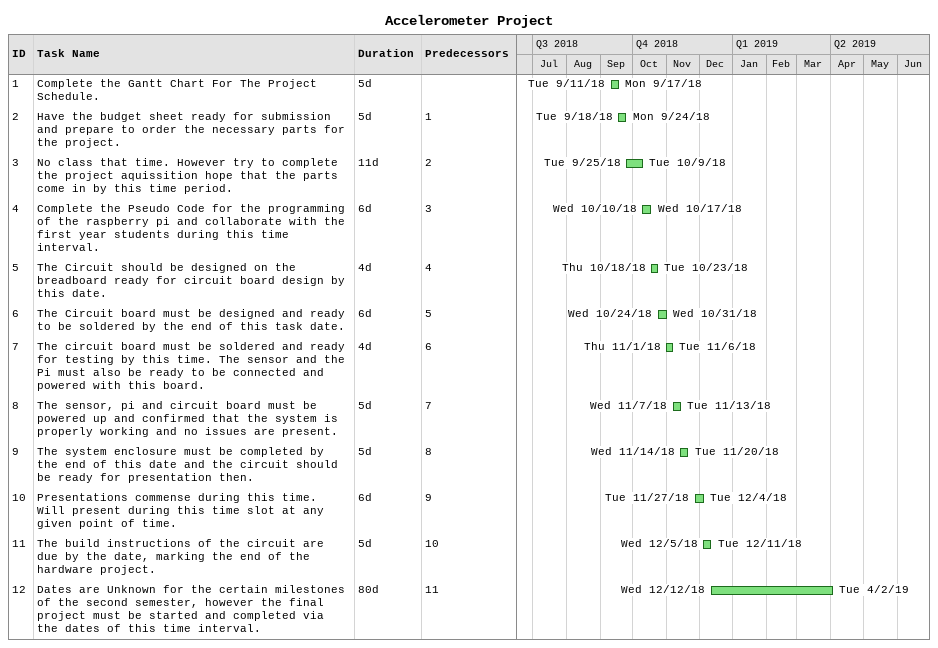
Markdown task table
Accelerometer Project

| ID | Task | Duration | Start | Finish | Predecessors |
|---|---|---|---|---|---|
| 1 | Complete the Gantt Chart For The Project Schedule. | 5d | 2018-09-11 | 2018-09-17 |  |
| 2 | Have the budget sheet ready for submission and prepare to order the necessary parts for the project. | 5d | 2018-09-18 | 2018-09-24 | 1 |
| 3 | No class that time. However try to complete the project aquissition hope that the parts come in by this time period. | 11d | 2018-09-25 | 2018-10-09 | 2 |
| 4 | Complete the Pseudo Code for the programming of the raspberry pi and collaborate with the first year students during this time interval. | 6d | 2018-10-10 | 2018-10-17 | 3 |
| 5 | The Circuit should be designed on the breadboard ready for circuit board design by this date. | 4d | 2018-10-18 | 2018-10-23 | 4 |
| 6 | The Circuit board must be designed and ready to be soldered by the end of this task date. | 6d | 2018-10-24 | 2018-10-31 | 5 |
| 7 | The circuit board must be soldered and ready for testing by this time. The sensor and the Pi must also be ready to be connected and powered with this board. | 4d | 2018-11-01 | 2018-11-06 | 6 |
| 8 | The sensor, pi and circuit board must be powered up and confirmed that the system is properly working and no issues are present. | 5d | 2018-11-07 | 2018-11-13 | 7 |
| 9 | The system enclosure must be completed by the end of this date and the circuit should be ready for presentation then. | 5d | 2018-11-14 | 2018-11-20 | 8 |
| 10 | Presentations commense during this time. Will present during this time slot at any given point of time. | 6d | 2018-11-27 | 2018-12-04 | 9 |
| 11 | The build instructions of the circuit are due by the date, marking the end of the hardware project. | 5d | 2018-12-05 | 2018-12-11 | 10 |
| 12 | Dates are Unknown for the certain milestones of the second semester, however the final project must be started and completed via the dates of this time interval. | 80d | 2018-12-12 | 2019-04-02 | 11 |
